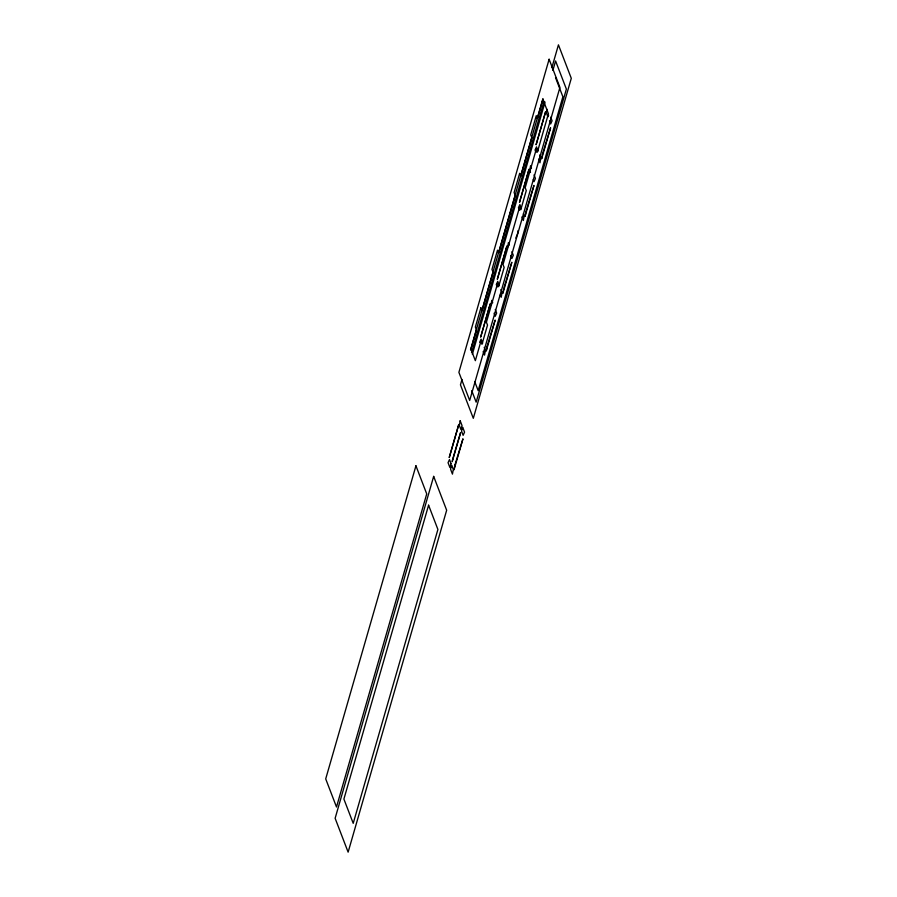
<?xml version="1.0" encoding="UTF-8"?>
<svg xmlns="http://www.w3.org/2000/svg" width="897" height="897" viewBox="0 0 897 897"><rect width="100%" height="100%" fill="white"/><g stroke="black" fill="none" stroke-linecap="round" stroke-linejoin="round"><path stroke-width="1.35" d="M518.018 231.987L518.062 230.574M490.928 305.047L491.769 300.372L492.7 302.782M507.579 247.258L508.431 242.582L509.35 244.982M546.979 109.243L546.351 112.753L547.91 116.812L548.616 115.22M517.861 232.828L515.831 238.086M462 379.453L460.453 384.835L473.302 418.305L571.288 78.319L558.439 44.85L551.857 67.69M470.521 349.897L542.943 98.603M471.564 352.566L543.974 101.294M552.877 70.392L555.591 60.985L566.377 89.095L476.15 402.17L471.744 390.677M472.349 354.304L545.051 102.034M479.637 342.295L481.084 339.178L482.642 343.248M555.523 77.624L562.879 96.775L478.179 390.644L474.748 381.707M550.691 117.182L552.07 120.792L550.657 123.977L549.491 120.927M538.065 150.943L536.507 146.873L535.061 149.99L536.002 152.434M539.646 155.058L540.813 158.107L539.972 162.783L538.592 159.173M531.495 168.165L530.564 165.754L529.723 170.441L530.497 172.471M534.063 174.87L535.453 178.481L534.029 181.654L533.255 179.624M521.449 208.631L519.879 204.561L518.444 207.678L519.374 210.122M523.411 213.755L524.196 215.785L523.343 220.471L521.964 216.861M511.929 251.698L513.308 255.297L511.884 258.482L510.718 255.443M499.304 285.448L497.745 281.389L496.299 284.506L497.23 286.939M500.885 289.574L502.051 292.613L501.21 297.288L500.279 294.889M495.267 309.487L496.658 313.087L495.234 316.271L494.068 313.232M484.223 347.363L485.4 350.402L484.548 355.089L483.169 351.478M451.056 463.626L449.924 467.55L448.052 462.673L449.498 459.556L451.056 463.626M451.023 466.978L450.608 469.31L452.447 474.121L453.299 469.445L451.74 465.386L451.023 466.978M458.771 424.516L449.274 457.436L458.771 424.516M452.615 459.421L452.2 461.708L460.587 432.623L452.615 459.421M460.183 420.76L459.342 425.436L460.901 429.495L462.033 425.559L460.183 420.76M454.846 465.24L454.028 469.804L462.964 438.812L454.846 465.24M462 428.912L461.574 431.255L463.132 435.314L464.556 432.13L462.706 427.32L462 428.912M490.199 303.993L480.714 336.913L490.199 303.993M487.06 346.489L486.241 351.052L495.166 320.061L487.06 346.489M506.861 246.204L497.364 279.124L506.861 246.204M503.722 288.699L502.892 293.263L511.828 262.272L503.722 288.699M528.995 169.376L519.509 202.307L528.995 169.376M525.855 211.871L525.037 216.446L533.973 185.444L525.855 211.871M545.623 111.699L536.137 144.619L545.623 111.699M542.483 154.183L541.665 158.758L550.59 127.766L542.483 154.183M415.939 465.812L325.712 778.888L336.498 806.997L426.725 493.911L415.939 465.812M549.121 59.258L458.894 372.345L469.68 400.443L559.93 87.424L549.121 59.258M480.893 307.839L475.354 327.057L476.453 329.939L470.914 349.157L475.343 360.661L480.87 341.443L481.981 344.325L487.52 325.106L486.409 322.236L497.487 283.8L498.597 286.681L504.136 267.463L503.026 264.581L519.643 206.938L520.742 209.808L526.281 190.59L525.182 187.72L536.26 149.283L537.359 152.165L548.437 113.728L542.909 99.343L537.381 118.55L536.271 115.679L530.732 134.898L531.843 137.768L520.765 176.204L519.655 173.323L514.116 192.541L515.226 195.423L498.609 253.066L497.499 250.196L491.971 269.414L493.07 272.284L481.992 310.721L480.893 307.839M433.666 476.385L335.13 818.288L348.126 852.15L446.661 510.247L433.666 476.385M428.587 505.202L343.899 799.07L353.216 823.334L437.904 529.465L428.587 505.202"/></g></svg>
